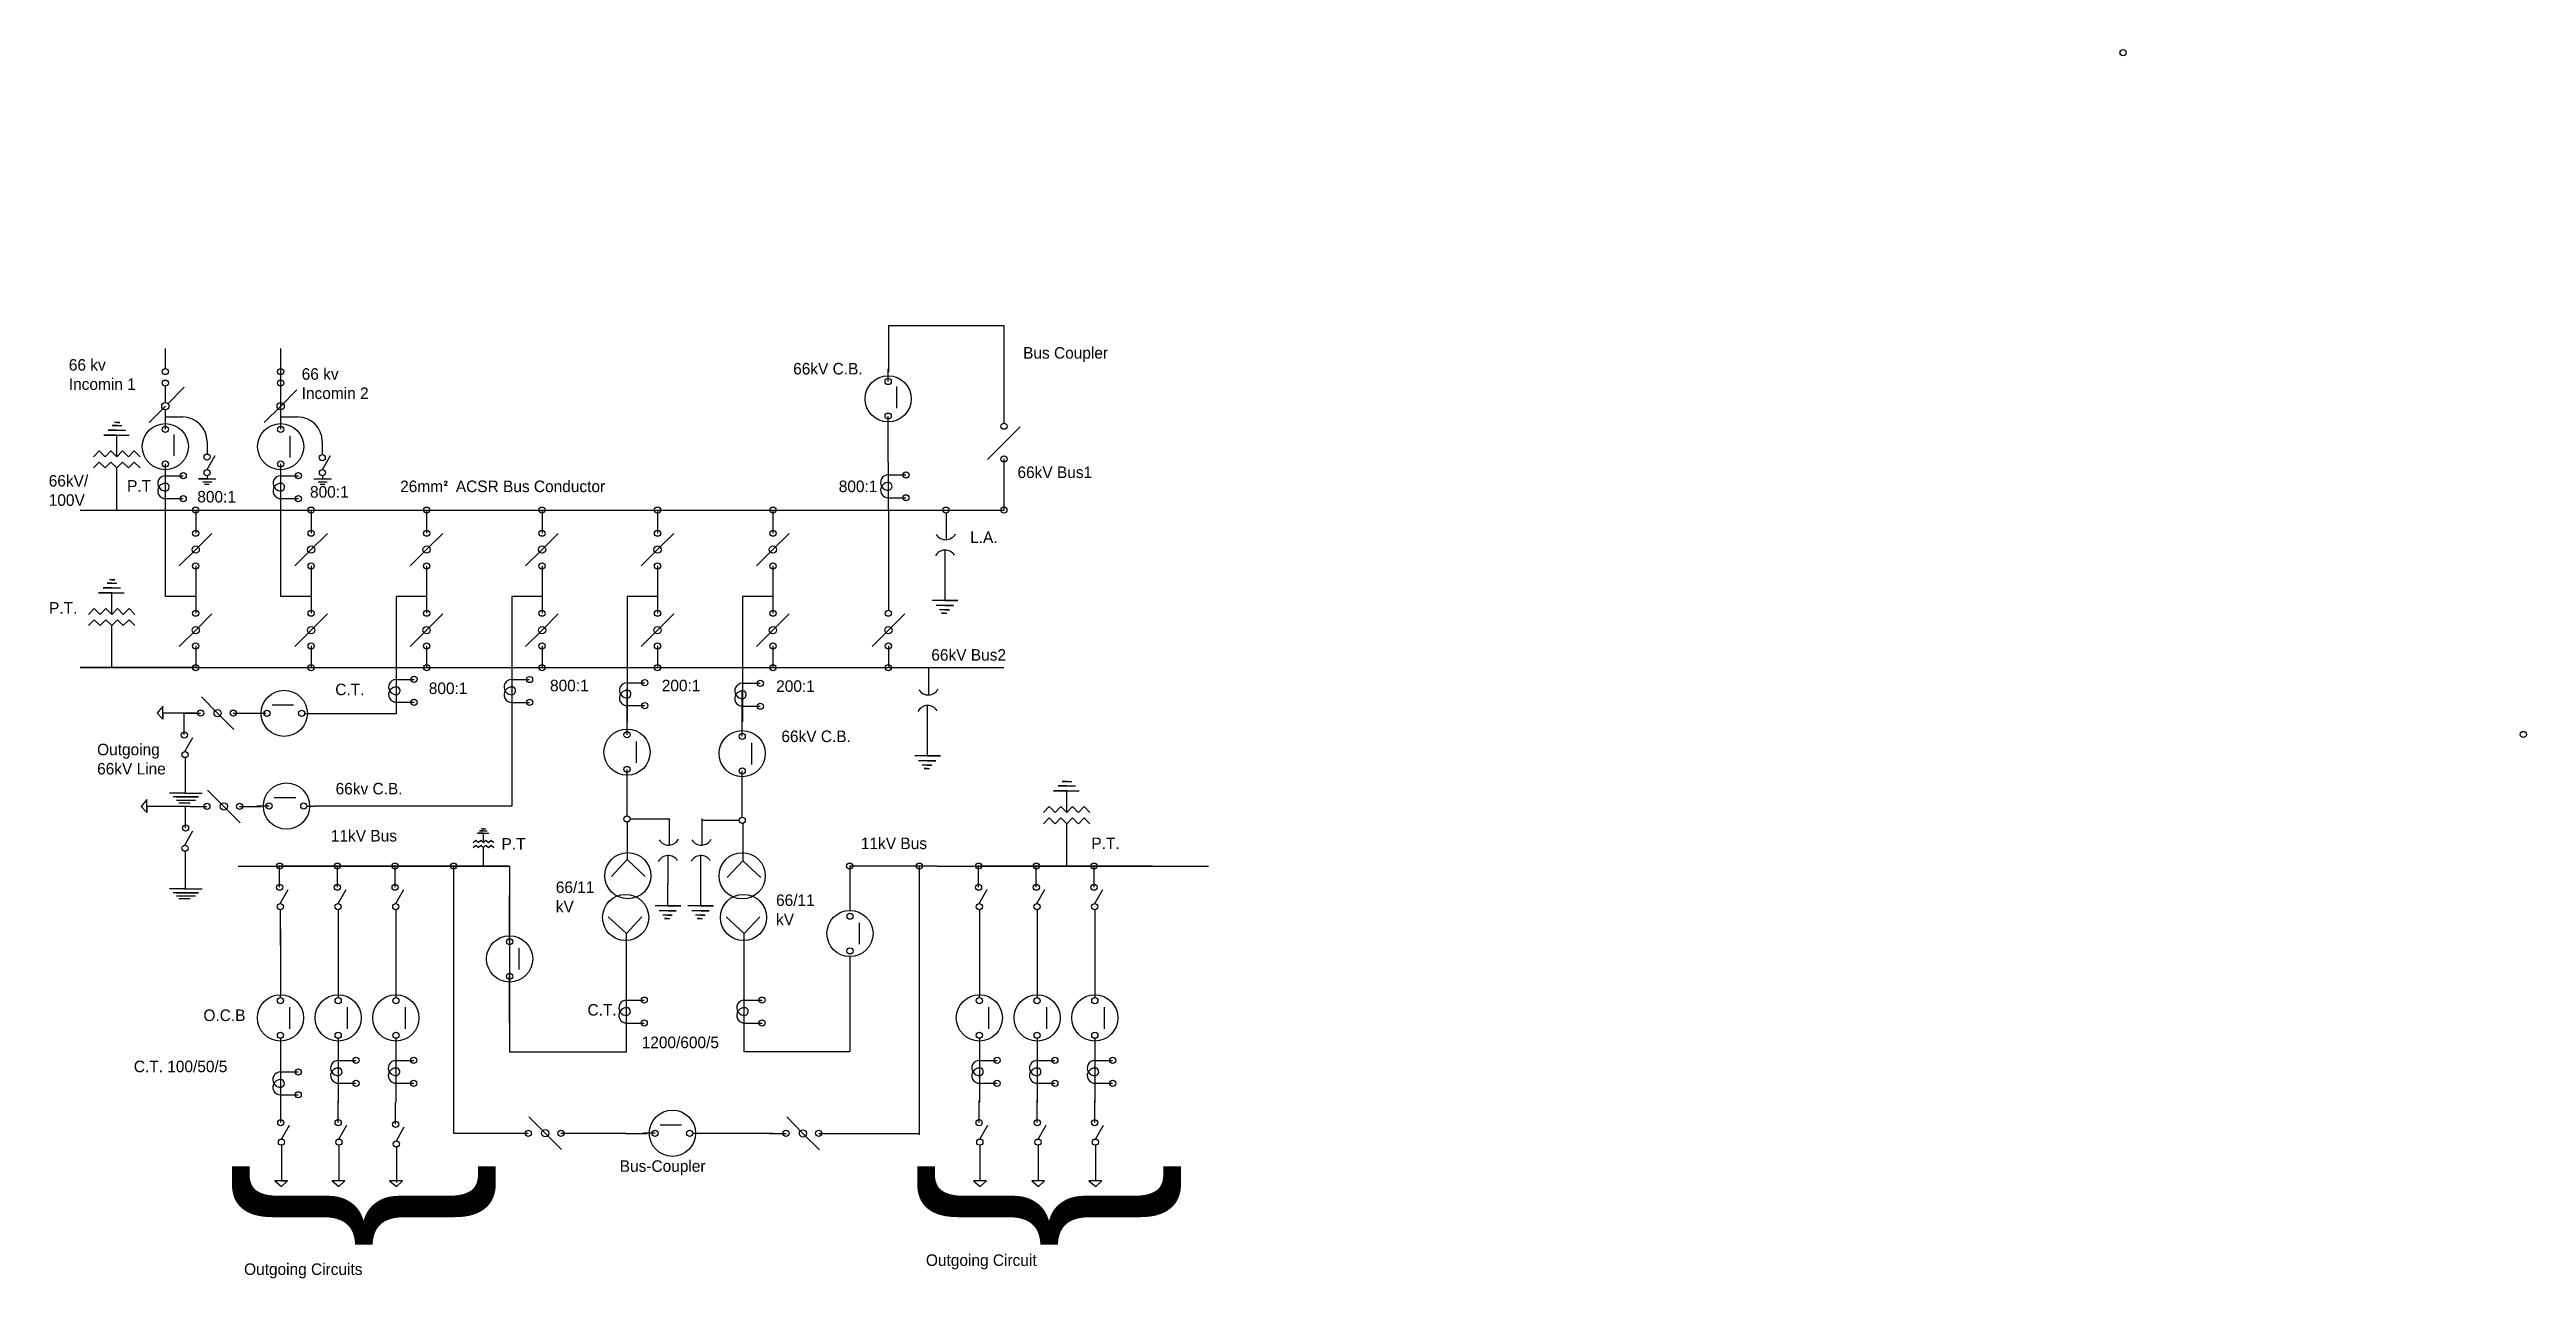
# Model space of a CAD drawing. Header units: inches. Extents: x 154 to 369, y -17 to 89.
import ezdxf

# ---------------------------------------------------------------- set-up
doc = ezdxf.new("R2010")
doc.units = ezdxf.units.IN
doc.header["$MEASUREMENT"] = 0

msp = doc.modelspace()

# ---------------------------------------------------------------- linework, layer by layer
for p, q in [((226.96, 65.26), (236.96, 65.26)), ((226.96, 65.26), (226.96, 61.26)), ((236.96, 65.26), (236.96, 56.81)), ((164.33, 61.55), (164.33, 63.28)), ((174.32, 61.28), (174.32, 63.28)), ((174.32, 60.28), (174.32, 61.28)), ((174.32, 56.28), (174.32, 60.28)), ((226.94, 60.42), (226.94, 61.48)), ((164.33, 58.28), (162.92, 56.87)), ((164.33, 58.6), (164.33, 60.02)), ((164.33, 57.35), (164.33, 57.97)), ((164.56, 58.5), (165.96, 59.92)), ((174.32, 58.28), (172.9, 56.87)), ((174.32, 58.28), (175.73, 59.69)), ((227.67, 59.98), (227.67, 58.11)), ((160.13, 55.78), (158.99, 55.78)), ((158.99, 55.78), (161.21, 55.78)), ((160.1, 56.22), (159.38, 56.22)), ((159.38, 56.22), (160.88, 56.22)), ((160.13, 56.6), (159.73, 56.6)), ((159.73, 56.6), (160.56, 56.6)), ((160.4, 56.88), (159.93, 56.88)), ((160.13, 53.91), (160.13, 55.78)), ((160.15, 56.88), (160.4, 56.88)), ((164.33, 56.28), (164.33, 57.35)), ((164.33, 57.35), (165.81, 57.35)), ((165.07, 55.84), (165.07, 53.98)), ((174.32, 57.35), (175.79, 57.35)), ((226.94, 53.42), (226.94, 57.42)), ((236.97, 55.08), (238.38, 56.49)), ((158.12, 53.91), (158.61, 54.41)), ((158.61, 54.41), (159.12, 53.91)), ((159.12, 53.91), (159.61, 54.41)), ((159.61, 54.41), (160.13, 53.91)), ((160.13, 53.91), (160.62, 54.41)), ((160.62, 54.41), (161.13, 53.91)), ((161.13, 53.91), (161.63, 54.41)), ((161.63, 54.41), (162.14, 53.91)), ((167.94, 55.22), (167.94, 54.91)), ((167.94, 54.91), (167.94, 54.14)), ((167.95, 52.8), (168.64, 54.02)), ((175.11, 55.71), (175.11, 53.85)), ((177.92, 55.22), (177.92, 54.91)), ((177.92, 54.91), (177.92, 54.1)), ((177.94, 52.8), (178.64, 54.02)), ((236.97, 55.08), (235.55, 53.67)), ((236.97, 53.72), (236.97, 51.84)), ((158.12, 52.93), (158.61, 53.43)), ((158.61, 53.43), (159.12, 52.93)), ((159.12, 52.93), (159.61, 53.43)), ((159.61, 53.43), (160.13, 52.93)), ((160.13, 52.93), (160.62, 53.43)), ((160.13, 49.28), (160.13, 52.93)), ((160.62, 53.43), (161.13, 52.93)), ((161.13, 52.93), (161.63, 53.43)), ((161.63, 53.43), (162.14, 52.93)), ((164.33, 49.28), (164.33, 53.28)), ((164.33, 52.26), (165.88, 52.26)), ((164.33, 52.26), (165.88, 52.26)), ((164.33, 52.26), (165.88, 52.26)), ((164.33, 52.26), (165.88, 52.26)), ((167.95, 51.98), (167.19, 51.98)), ((167.19, 51.98), (168.71, 51.98)), ((167.57, 51.74), (168.35, 51.74)), ((167.73, 51.52), (168.14, 51.52)), ((167.95, 52.27), (167.95, 51.98)), ((174.32, 49.28), (174.32, 53.28)), ((174.32, 52.26), (175.86, 52.26)), ((174.32, 52.26), (175.86, 52.26)), ((174.32, 52.26), (175.86, 52.26)), ((174.32, 52.26), (175.86, 52.26)), ((177.19, 51.98), (178.71, 51.98)), ((177.57, 51.74), (178.35, 51.74)), ((177.73, 51.52), (178.14, 51.52)), ((177.95, 52.27), (177.95, 51.98)), ((226.94, 53.42), (226.94, 49.28)), ((226.94, 52.33), (228.48, 52.33)), ((226.94, 52.33), (228.48, 52.33)), ((226.94, 52.33), (228.48, 52.33)), ((226.94, 52.33), (228.48, 52.33)), ((236.97, 51.84), (236.97, 49.28)), ((164.37, 50.28), (165.88, 50.28)), ((164.37, 50.28), (165.88, 50.28)), ((164.37, 50.28), (165.88, 50.28)), ((164.37, 50.28), (165.88, 50.28)), ((174.35, 50.28), (175.86, 50.28)), ((174.35, 50.28), (175.86, 50.28)), ((174.35, 50.28), (175.86, 50.28)), ((174.35, 50.28), (175.86, 50.28)), ((226.97, 50.35), (228.48, 50.35)), ((226.97, 50.35), (228.48, 50.35)), ((226.97, 50.35), (228.48, 50.35)), ((226.97, 50.35), (228.48, 50.35)), ((156.96, 49.28), (166.96, 49.28)), ((156.96, 49.28), (160.13, 49.28)), ((164.33, 41.8), (164.33, 49.28)), ((166.96, 49.28), (176.96, 49.28)), ((166.96, 49.28), (166.96, 47.28)), ((166.96, 45.86), (168.37, 47.27)), ((174.33, 41.8), (174.33, 49.28)), ((174.33, 41.8), (174.33, 49.28)), ((176.96, 49.28), (186.96, 49.28)), ((176.96, 49.28), (176.96, 47.28)), ((176.96, 49.28), (176.96, 47.28)), ((176.96, 45.86), (178.37, 47.27)), ((186.96, 49.28), (196.96, 49.28)), ((186.96, 49.28), (186.96, 47.28)), ((186.96, 45.86), (188.37, 47.27)), ((196.96, 49.28), (206.96, 49.28)), ((196.96, 49.28), (196.96, 47.28)), ((196.96, 45.86), (198.37, 47.27)), ((206.96, 49.28), (216.96, 49.28)), ((206.96, 49.28), (206.96, 47.28)), ((206.96, 45.86), (208.37, 47.27)), ((216.96, 49.28), (226.96, 49.28)), ((216.96, 49.28), (216.96, 47.28)), ((216.96, 45.86), (218.37, 47.27)), ((226.96, 49.28), (236.96, 49.28)), ((226.96, 49.28), (226.96, 40.61)), ((231.96, 49.02), (231.96, 46.72)), ((166.96, 45.86), (165.54, 44.45)), ((176.96, 45.86), (175.54, 44.45)), ((186.96, 45.86), (185.54, 44.45)), ((196.96, 45.86), (195.54, 44.45)), ((206.96, 45.86), (205.54, 44.45)), ((216.96, 45.86), (215.54, 44.45)), ((231.85, 45.82), (231.85, 43.3)), ((159.69, 42.95), (159.29, 42.95)), ((159.29, 42.95), (160.12, 42.95)), ((159.96, 43.23), (159.49, 43.23)), ((159.71, 43.23), (159.96, 43.23)), ((166.96, 44.45), (166.96, 41.8)), ((176.96, 44.45), (176.96, 41.8)), ((176.96, 44.45), (176.96, 41.8)), ((186.96, 44.45), (186.96, 41.8)), ((196.96, 44.45), (196.96, 41.8)), ((206.96, 44.45), (206.96, 41.8)), ((216.96, 44.45), (216.96, 41.8)), ((231.84, 43.33), (231.84, 41.46)), ((159.69, 42.13), (158.55, 42.13)), ((158.55, 42.13), (160.77, 42.13)), ((159.66, 42.56), (158.94, 42.56)), ((158.94, 42.56), (160.44, 42.56)), ((159.69, 40.25), (159.69, 42.13)), ((166.96, 41.8), (164.33, 41.8)), ((166.96, 41.8), (166.96, 40.35)), ((176.96, 41.8), (174.33, 41.8)), ((176.96, 41.8), (174.33, 41.8)), ((176.96, 41.8), (176.96, 40.35)), ((176.96, 41.8), (176.96, 40.35)), ((186.96, 41.8), (184.33, 41.8)), ((184.33, 41.8), (184.33, 35.64)), ((186.96, 41.8), (186.96, 40.35)), ((196.96, 41.8), (194.33, 41.8)), ((194.33, 41.8), (194.33, 35.64)), ((196.96, 41.8), (196.96, 40.35)), ((206.96, 41.8), (204.33, 41.8)), ((204.33, 41.8), (204.33, 35.64)), ((206.96, 41.8), (206.96, 40.35)), ((216.96, 41.8), (214.33, 41.8)), ((214.33, 41.8), (214.33, 35.64)), ((216.96, 41.8), (216.96, 40.35)), ((232.98, 41.46), (230.76, 41.46)), ((232.59, 41.03), (231.09, 41.03)), ((231.84, 41.46), (232.98, 41.46)), ((231.87, 41.03), (232.59, 41.03)), ((157.68, 40.25), (158.17, 40.76)), ((157.68, 39.28), (158.17, 39.78)), ((158.17, 40.76), (158.68, 40.25)), ((158.17, 39.78), (158.68, 39.28)), ((158.68, 40.25), (159.18, 40.76)), ((158.68, 39.28), (159.18, 39.78)), ((159.18, 40.76), (159.69, 40.25)), ((159.18, 39.78), (159.69, 39.28)), ((159.69, 40.25), (160.18, 40.76)), ((159.69, 39.28), (160.18, 39.78)), ((159.69, 35.63), (159.69, 39.28)), ((160.18, 40.76), (160.69, 40.25)), ((160.18, 39.78), (160.69, 39.28)), ((160.69, 40.25), (161.19, 40.76)), ((160.69, 39.28), (161.19, 39.78)), ((161.19, 40.76), (161.7, 40.25)), ((161.19, 39.78), (161.7, 39.28)), ((166.96, 38.88), (165.54, 37.47)), ((166.96, 38.88), (168.37, 40.29)), ((176.96, 38.88), (175.54, 37.47)), ((176.96, 38.88), (178.37, 40.29)), ((186.96, 38.88), (185.54, 37.47)), ((186.96, 38.88), (188.37, 40.29)), ((196.96, 38.88), (195.54, 37.47)), ((196.96, 38.88), (198.37, 40.29)), ((206.96, 38.88), (205.54, 37.47)), ((206.96, 38.88), (208.37, 40.29)), ((216.96, 38.88), (215.54, 37.47)), ((216.96, 38.88), (218.37, 40.29)), ((226.96, 38.88), (225.54, 37.47)), ((226.96, 38.88), (228.37, 40.29)), ((232.24, 40.64), (231.4, 40.64)), ((231.82, 40.36), (231.57, 40.36)), ((231.57, 40.36), (232.03, 40.36)), ((231.84, 40.64), (232.24, 40.64)), ((166.96, 37.52), (166.96, 35.64)), ((176.96, 37.52), (176.96, 35.64)), ((176.96, 37.52), (176.96, 35.64)), ((186.96, 37.52), (186.96, 35.64)), ((196.96, 37.52), (196.96, 35.64)), ((206.96, 37.52), (206.96, 35.64)), ((216.96, 37.52), (216.96, 35.64)), ((226.96, 37.52), (226.96, 35.64)), ((166.96, 35.64), (156.96, 35.64)), ((156.96, 35.64), (166.96, 35.64)), ((166.96, 35.64), (176.96, 35.64)), ((176.96, 35.64), (186.96, 35.64)), ((184.33, 35.64), (184.33, 31.64)), ((184.33, 34.62), (185.88, 34.62)), ((184.33, 34.62), (185.88, 34.62)), ((184.33, 34.62), (185.88, 34.62)), ((184.33, 34.62), (185.88, 34.62)), ((186.96, 35.64), (196.96, 35.64)), ((194.33, 35.64), (194.33, 23.64)), ((194.33, 34.61), (195.88, 34.61)), ((194.33, 34.61), (195.88, 34.61)), ((194.33, 34.61), (195.88, 34.61)), ((194.33, 34.61), (195.88, 34.61)), ((196.96, 35.64), (206.96, 35.64)), ((204.32, 34.33), (205.86, 34.33)), ((204.32, 34.33), (205.86, 34.33)), ((204.32, 34.33), (205.86, 34.33)), ((204.32, 34.33), (205.86, 34.33)), ((204.33, 35.64), (204.33, 30.95)), ((206.96, 35.64), (216.96, 35.64)), ((214.31, 35.64), (214.31, 30.95)), ((216.96, 35.64), (226.96, 35.64)), ((226.96, 35.64), (236.96, 35.64)), ((230.44, 35.56), (230.44, 33.27)), ((164.12, 32.29), (163.62, 31.7)), ((164.12, 31.17), (164.12, 32.29)), ((168.86, 31.7), (167.45, 33.11)), ((173.57, 32.41), (175.43, 32.41)), ((184.37, 32.64), (185.88, 32.64)), ((184.37, 32.64), (185.88, 32.64)), ((184.37, 32.64), (185.88, 32.64)), ((184.37, 32.64), (185.88, 32.64)), ((194.37, 32.63), (195.88, 32.63)), ((194.37, 32.63), (195.88, 32.63)), ((194.37, 32.63), (195.88, 32.63)), ((194.37, 32.63), (195.88, 32.63)), ((204.32, 29.82), (204.32, 33.82)), ((204.35, 32.35), (205.86, 32.35)), ((204.35, 32.35), (205.86, 32.35)), ((204.35, 32.35), (205.86, 32.35)), ((204.35, 32.35), (205.86, 32.35)), ((214.3, 29.69), (214.3, 33.69)), ((214.31, 34.28), (215.86, 34.28)), ((214.31, 34.28), (215.86, 34.28)), ((214.31, 34.28), (215.86, 34.28)), ((214.31, 34.28), (215.86, 34.28)), ((214.35, 32.3), (215.86, 32.3)), ((214.35, 32.3), (215.86, 32.3)), ((214.35, 32.3), (215.86, 32.3)), ((214.35, 32.3), (215.86, 32.3)), ((230.33, 32.36), (230.33, 29.85)), ((163.62, 31.7), (164.12, 31.17)), ((166.92, 31.7), (164.12, 31.7)), ((164.12, 31.7), (164.12, 31.17)), ((167.06, 31.7), (164.8, 31.7)), ((165.93, 31.7), (167.39, 31.7)), ((165.97, 29.81), (165.97, 31.69)), ((168.86, 31.7), (170.27, 30.28)), ((170.21, 31.7), (172.09, 31.7)), ((173.04, 31.68), (171.98, 31.68)), ((176.39, 31.68), (177.06, 31.68)), ((177.06, 31.68), (184.33, 31.68)), ((166.03, 28.38), (166.72, 29.6)), ((205.11, 29.25), (205.11, 27.39)), ((215.09, 29.12), (215.09, 27.26)), ((231.46, 28.01), (229.24, 28.01)), ((230.33, 29.88), (230.33, 28.01)), ((230.33, 28.01), (231.46, 28.01)), ((166.04, 27.85), (166.04, 27.56)), ((166.04, 27.56), (166.04, 24.76)), ((204.32, 22.82), (204.32, 26.82)), ((214.3, 22.69), (214.3, 26.69)), ((231.07, 27.57), (229.58, 27.57)), ((230.72, 27.19), (229.89, 27.19)), ((230.31, 26.91), (230.06, 26.91)), ((230.06, 26.91), (230.52, 26.91)), ((230.33, 27.19), (230.72, 27.19)), ((230.35, 27.57), (231.07, 27.57)), ((242.41, 25.79), (242.01, 25.79)), ((242.01, 25.79), (242.84, 25.79)), ((162.73, 24.21), (162.23, 23.62)), ((162.23, 23.62), (162.73, 23.09)), ((162.73, 23.09), (162.73, 24.21)), ((165.53, 23.62), (162.73, 23.62)), ((162.73, 23.62), (162.73, 23.09)), ((165.67, 23.62), (163.41, 23.62)), ((166.48, 23.62), (164.54, 23.62)), ((166.04, 24.76), (164.68, 24.76)), ((167.19, 24.44), (165, 24.44)), ((165.28, 24.44), (167.19, 24.44)), ((165.3, 24.16), (166.95, 24.16)), ((165.51, 23.94), (166.48, 23.94)), ((166.04, 24.76), (167.51, 24.76)), ((166.08, 21.75), (166.08, 23.63)), ((166.48, 23.62), (167.93, 23.62)), ((169.4, 23.62), (167.99, 25.04)), ((169.4, 23.62), (170.81, 22.2)), ((170.76, 23.62), (172.64, 23.62)), ((173.32, 23.65), (172.26, 23.65)), ((173.77, 24.38), (175.63, 24.38)), ((176.59, 23.65), (177.26, 23.65)), ((194.33, 23.64), (177.26, 23.65)), ((242.41, 24.97), (241.27, 24.97)), ((241.27, 24.97), (243.49, 24.97)), ((242.38, 25.41), (241.66, 25.41)), ((241.66, 25.41), (243.16, 25.41)), ((242.41, 23.1), (242.41, 24.97)), ((166.03, 20.27), (166.72, 21.49)), ((191.87, 21.5), (191.55, 21.5)), ((191.55, 21.5), (192.22, 21.5)), ((191.88, 21.67), (191.71, 21.67)), ((191.71, 21.67), (192.08, 21.67)), ((204.32, 22.27), (204.32, 19.01)), ((204.59, 22.54), (207.96, 22.54)), ((207.96, 22.56), (207.96, 20.27)), ((210.8, 22.56), (210.8, 20.27)), ((214.04, 22.41), (210.8, 22.41)), ((214.34, 22.18), (214.34, 18.92)), ((240.4, 23.1), (240.89, 23.6)), ((240.4, 22.12), (240.89, 22.62)), ((240.89, 23.6), (241.4, 23.1)), ((240.89, 22.62), (241.4, 22.12)), ((241.4, 23.1), (241.9, 23.6)), ((241.4, 22.12), (241.9, 22.62)), ((241.9, 23.6), (242.41, 23.1)), ((241.9, 22.62), (242.41, 22.12)), ((242.41, 23.1), (242.9, 23.6)), ((242.41, 22.12), (242.9, 22.62)), ((242.41, 18.47), (242.41, 22.12)), ((242.9, 23.6), (243.41, 23.1)), ((242.9, 22.62), (243.41, 22.12)), ((243.42, 23.1), (243.91, 23.6)), ((243.42, 22.12), (243.91, 22.62)), ((243.91, 23.6), (244.42, 23.1)), ((243.91, 22.62), (244.42, 22.12)), ((166.04, 19.73), (166.04, 19.45)), ((166.04, 19.45), (166.04, 16.65)), ((191, 20.48), (191.21, 20.7)), ((191, 20.05), (191.21, 20.27)), ((191.21, 20.7), (191.44, 20.48)), ((191.21, 20.27), (191.44, 20.05)), ((191.88, 21.31), (191.38, 21.31)), ((191.38, 21.31), (192.36, 21.31)), ((191.44, 20.48), (191.66, 20.7)), ((191.44, 20.05), (191.66, 20.27)), ((191.66, 20.7), (191.88, 20.48)), ((191.66, 20.27), (191.88, 20.05)), ((191.88, 20.48), (191.88, 21.31)), ((191.88, 20.48), (192.1, 20.7)), ((191.88, 20.05), (192.1, 20.27)), ((191.88, 18.44), (191.88, 20.05)), ((192.1, 20.7), (192.33, 20.48)), ((192.1, 20.27), (192.33, 20.05)), ((192.33, 20.48), (192.55, 20.7)), ((192.33, 20.05), (192.55, 20.27)), ((192.55, 20.7), (192.77, 20.48)), ((192.55, 20.27), (192.77, 20.05)), ((207.85, 19.36), (207.85, 16.85)), ((210.69, 19.36), (210.69, 16.85)), ((166.04, 19.27), (166.04, 16.47)), ((170.65, 18.45), (194.15, 18.45)), ((174.23, 16.62), (174.23, 18.5)), ((179.3, 18.45), (174.3, 18.45)), ((179.23, 16.62), (179.23, 18.5)), ((184.3, 18.45), (179.3, 18.45)), ((184.23, 16.62), (184.23, 18.5)), ((189.3, 18.45), (184.3, 18.45)), ((194.15, 18.45), (189.3, 18.45)), ((189.3, 18.45), (189.3, -4.68)), ((194.15, 18.45), (194.15, 2.37)), ((204.32, 19.01), (202.98, 17.56)), ((202.98, 17.56), (204.32, 19.01)), ((204.32, 19.01), (205.9, 17.56)), ((214.34, 18.92), (213, 17.46)), ((213, 17.46), (214.34, 18.92)), ((214.34, 18.92), (215.92, 17.46)), ((229.63, 18.45), (223.61, 18.45)), ((223.61, 18.45), (223.61, 14.76)), ((231.19, 18.45), (228.06, 18.45)), ((229.63, 18.45), (229.63, -4.82)), ((231.19, 18.45), (254.69, 18.45)), ((234.77, 16.62), (234.77, 18.5)), ((239.84, 18.45), (234.84, 18.45)), ((239.77, 16.62), (239.77, 18.5)), ((244.84, 18.45), (239.84, 18.45)), ((244.77, 16.62), (244.77, 18.5)), ((249.84, 18.45), (244.84, 18.45)), ((166.04, 16.47), (164.68, 16.47)), ((167.19, 16.14), (165, 16.14)), ((165.28, 16.14), (167.19, 16.14)), ((165.3, 15.87), (166.95, 15.87)), ((165.51, 15.65), (166.48, 15.65)), ((166.04, 16.47), (167.51, 16.47)), ((174.29, 15.2), (174.98, 16.41)), ((179.29, 15.2), (179.98, 16.41)), ((184.29, 15.2), (184.98, 16.41)), ((194.15, 11.91), (194.15, 15.91)), ((207.84, 16.88), (207.84, 15.01)), ((210.68, 16.88), (210.68, 15.01)), ((223.63, 17.07), (223.63, 14.61)), ((234.83, 15.2), (235.52, 16.41)), ((239.83, 15.2), (240.52, 16.41)), ((244.83, 15.2), (245.52, 16.41)), ((174.29, 14.66), (174.29, 14.38)), ((174.29, 14.38), (174.29, 11.57)), ((174.3, 13.01), (174.3, 12.73)), ((179.29, 14.66), (179.29, 14.38)), ((179.29, 14.38), (179.29, 11.57)), ((179.3, 13.01), (179.3, 12.73)), ((184.29, 14.66), (184.29, 14.38)), ((184.29, 14.38), (184.29, 11.57)), ((184.3, 13.01), (184.3, 12.73)), ((204.27, 12.61), (202.69, 14.06)), ((205.61, 14.06), (204.27, 12.61)), ((208.98, 15.01), (206.76, 15.01)), ((208.59, 14.57), (207.09, 14.57)), ((208.24, 14.19), (207.41, 14.19)), ((207.82, 13.91), (207.57, 13.91)), ((207.57, 13.91), (208.04, 13.91)), ((207.84, 15.01), (208.98, 15.01)), ((207.84, 14.19), (208.24, 14.19)), ((207.87, 14.57), (208.59, 14.57)), ((211.82, 15.01), (209.6, 15.01)), ((211.43, 14.57), (209.93, 14.57)), ((211.08, 14.19), (210.25, 14.19)), ((210.66, 13.91), (210.41, 13.91)), ((210.41, 13.91), (210.87, 13.91)), ((210.68, 15.01), (211.82, 15.01)), ((210.68, 14.19), (211.08, 14.19)), ((210.71, 14.57), (211.43, 14.57)), ((214.48, 12.61), (212.9, 14.06)), ((215.82, 14.06), (214.48, 12.61)), ((224.42, 13.54), (224.42, 11.68)), ((234.84, 14.66), (234.84, 14.38)), ((234.84, 14.38), (234.84, 11.57)), ((234.84, 13.01), (234.84, 12.73)), ((239.84, 14.66), (239.84, 14.38)), ((239.84, 14.38), (239.84, 11.57)), ((239.84, 13.01), (239.84, 12.73)), ((244.84, 14.66), (244.84, 14.38)), ((244.84, 14.38), (244.84, 11.57)), ((244.84, 13.01), (244.84, 12.73)), ((174.3, 12.73), (174.3, 9.93)), ((174.3, 12.55), (174.3, 9.75)), ((179.3, 12.73), (179.3, 9.93)), ((179.3, 12.55), (179.3, 9.75)), ((184.3, 12.73), (184.3, 9.93)), ((184.3, 12.55), (184.3, 9.75)), ((194.94, 11.34), (194.94, 9.48)), ((204.27, 9.35), (204.27, 12.61)), ((214.48, 9.35), (214.48, 12.61)), ((234.84, 12.73), (234.84, 9.93)), ((234.84, 12.55), (234.84, 9.75)), ((239.84, 12.73), (239.84, 9.93)), ((239.84, 12.55), (239.84, 9.75)), ((244.84, 12.73), (244.84, 9.93)), ((244.84, 12.55), (244.84, 9.75)), ((174.3, 9.75), (174.3, 7.3)), ((179.3, 9.75), (179.3, 7.3)), ((184.3, 9.75), (184.29, 7.3)), ((194.15, 4.91), (194.15, 8.91)), ((204.27, 2.37), (204.27, 9.35)), ((214.48, 2.37), (214.48, 9.35)), ((223.61, 10.41), (223.61, 2.37)), ((223.63, 10.61), (223.63, 5.3)), ((234.84, 9.75), (234.84, 7.3)), ((239.84, 9.75), (239.84, 7.3)), ((244.84, 9.75), (244.84, 7.3)), ((174.3, 7.06), (174.3, 7.3)), ((179.3, 7.28), (179.3, 7.05)), ((184.29, 7.3), (184.29, 7.07)), ((204.27, 6.84), (205.81, 6.84)), ((204.27, 6.84), (205.81, 6.84)), ((204.27, 6.84), (205.81, 6.84)), ((204.27, 6.84), (205.81, 6.84)), ((214.48, 6.84), (216.02, 6.84)), ((214.48, 6.84), (216.02, 6.84)), ((214.48, 6.84), (216.02, 6.84)), ((214.48, 6.84), (216.02, 6.84)), ((234.84, 7.06), (234.84, 7.3)), ((239.84, 7.28), (239.84, 7.05)), ((244.84, 7.3), (244.84, 7.07)), ((175.09, 6.23), (175.09, 4.36)), ((180.09, 6.23), (180.09, 4.36)), ((185.09, 6.23), (185.09, 4.36)), ((204.3, 4.86), (205.81, 4.86)), ((204.3, 4.86), (205.81, 4.86)), ((204.3, 4.86), (205.81, 4.86)), ((204.3, 4.86), (205.81, 4.86)), ((214.51, 4.86), (216.02, 4.86)), ((214.51, 4.86), (216.02, 4.86)), ((214.51, 4.86), (216.02, 4.86)), ((214.51, 4.86), (216.02, 4.86)), ((235.64, 6.23), (235.64, 4.36)), ((240.64, 6.23), (240.64, 4.36)), ((245.64, 6.23), (245.64, 4.36)), ((174.3, 3.53), (174.3, 3.3)), ((174.3, 3.3), (174.3, -2.02)), ((179.3, 3.53), (179.3, 3.3)), ((179.3, 3.3), (179.3, -2.02)), ((184.29, 3.53), (184.29, 3.3)), ((184.3, 3.3), (184.3, -2.02)), ((194.15, 2.37), (204.27, 2.37)), ((223.61, 2.37), (214.48, 2.37)), ((234.84, 3.53), (234.84, 3.3)), ((234.84, 3.3), (234.84, -2.02)), ((239.84, 3.53), (239.84, 3.3)), ((239.84, 3.3), (239.84, -2.02)), ((244.84, 3.53), (244.84, 3.3)), ((244.84, 3.3), (244.84, -2.02)), ((174.3, 0.62), (175.84, 0.62)), ((174.3, 0.62), (175.84, 0.62)), ((174.3, 0.62), (175.84, 0.62)), ((174.3, 0.62), (175.84, 0.62)), ((179.3, 1.62), (180.84, 1.62)), ((179.3, 1.62), (180.84, 1.62)), ((179.3, 1.62), (180.84, 1.62)), ((179.3, 1.62), (180.84, 1.62)), ((184.3, 1.62), (185.84, 1.62)), ((184.3, 1.62), (185.84, 1.62)), ((184.3, 1.62), (185.84, 1.62)), ((184.3, 1.62), (185.84, 1.62)), ((234.84, 1.62), (236.38, 1.62)), ((234.84, 1.62), (236.38, 1.62)), ((234.84, 1.62), (236.38, 1.62)), ((234.84, 1.62), (236.38, 1.62)), ((239.84, 1.62), (241.38, 1.62)), ((239.84, 1.62), (241.38, 1.62)), ((239.84, 1.62), (241.38, 1.62)), ((239.84, 1.62), (241.38, 1.62)), ((244.84, 1.62), (246.38, 1.62)), ((244.84, 1.62), (246.38, 1.62)), ((244.84, 1.62), (246.38, 1.62)), ((244.84, 1.62), (246.38, 1.62)), ((174.33, -1.36), (175.84, -1.36)), ((174.33, -1.36), (175.84, -1.36)), ((174.33, -1.36), (175.84, -1.36)), ((174.33, -1.36), (175.84, -1.36)), ((174.33, -3.77), (174.33, -1.89)), ((179.3, -3.77), (179.3, -1.89)), ((179.33, -0.36), (180.84, -0.36)), ((179.33, -0.36), (180.84, -0.36)), ((179.33, -0.36), (180.84, -0.36)), ((179.33, -0.36), (180.84, -0.36)), ((184.28, -3.91), (184.28, -2.03)), ((184.33, -0.36), (185.84, -0.36)), ((184.33, -0.36), (185.84, -0.36)), ((184.33, -0.36), (185.84, -0.36)), ((184.33, -0.36), (185.84, -0.36)), ((234.82, -3.77), (234.82, -1.89)), ((234.87, -0.36), (236.38, -0.36)), ((234.87, -0.36), (236.38, -0.36)), ((234.87, -0.36), (236.38, -0.36)), ((234.87, -0.36), (236.38, -0.36)), ((239.86, -3.77), (239.86, -1.89)), ((239.87, -0.36), (241.38, -0.36)), ((239.87, -0.36), (241.38, -0.36)), ((239.87, -0.36), (241.38, -0.36)), ((239.87, -0.36), (241.38, -0.36)), ((244.83, -3.77), (244.83, -1.89)), ((244.87, -0.36), (246.38, -0.36)), ((244.87, -0.36), (246.38, -0.36)), ((244.87, -0.36), (246.38, -0.36)), ((244.87, -0.36), (246.38, -0.36)), ((174.39, -5.19), (175.08, -3.98)), ((179.36, -5.19), (180.05, -3.98)), ((184.34, -5.34), (185.03, -4.12)), ((197.24, -4.69), (195.82, -3.27)), ((207.19, -3.96), (209.05, -3.96)), ((219.56, -4.7), (218.15, -3.28)), ((234.88, -5.19), (235.58, -3.98)), ((239.92, -5.19), (240.62, -3.98)), ((244.89, -5.19), (245.58, -3.98)), ((174.39, -5.73), (174.39, -6.01)), ((174.39, -5.87), (174.39, -8.13)), ((174.39, -6.01), (174.39, -8.82)), ((179.36, -5.73), (179.36, -6.01)), ((179.36, -6.01), (179.36, -8.82)), ((184.34, -5.87), (184.34, -6.16)), ((184.34, -6.16), (184.34, -8.96)), ((189.3, -4.68), (194.98, -4.68)), ((194.31, -4.69), (195.77, -4.69)), ((197.24, -4.69), (198.65, -6.11)), ((198.59, -4.69), (200.47, -4.69)), ((200.47, -4.69), (204.18, -4.69)), ((204.18, -4.72), (206.06, -4.72)), ((206.75, -4.69), (205.68, -4.69)), ((210.01, -4.69), (210.68, -4.69)), ((210.68, -4.69), (216.99, -4.69)), ((216.64, -4.7), (218.1, -4.7)), ((219.56, -4.7), (220.98, -6.12)), ((220.92, -4.7), (222.8, -4.7)), ((222.8, -4.7), (229.63, -4.7)), ((234.89, -5.73), (234.89, -6.01)), ((234.89, -6.01), (234.89, -8.82)), ((239.93, -5.73), (239.93, -6.01)), ((239.93, -6.01), (239.93, -8.82)), ((244.89, -5.73), (244.89, -6.01)), ((244.89, -6.01), (244.89, -8.82)), ((174.92, -8.82), (173.8, -8.82)), ((173.8, -8.82), (174.39, -9.31)), ((174.39, -8.82), (174.92, -8.82)), ((174.39, -9.31), (174.92, -8.82)), ((179.89, -8.82), (178.77, -8.82)), ((178.77, -8.82), (179.36, -9.31)), ((179.36, -9.31), (179.89, -8.82)), ((184.87, -8.82), (183.76, -8.82)), ((183.76, -8.82), (184.34, -9.31)), ((184.34, -9.31), (184.87, -8.82)), ((235.45, -8.82), (234.33, -8.82)), ((234.33, -8.82), (234.92, -9.31)), ((234.92, -9.31), (235.45, -8.82)), ((240.49, -8.82), (239.37, -8.82)), ((239.37, -8.82), (239.96, -9.31)), ((239.96, -9.31), (240.49, -8.82)), ((245.45, -8.82), (244.33, -8.82)), ((244.33, -8.82), (244.92, -9.31)), ((244.92, -9.31), (245.45, -8.82))]:
    msp.add_line(p, q)
for centre, radius in [((333.91, 88.9), 0.267), ((164.33, 61.28), 0.267), ((164.33, 60.28), 0.267), ((174.32, 61.28), 0.267), ((174.32, 60.28), 0.267), ((226.94, 58.92), 2), ((226.94, 60.42), 0.267), ((164.33, 58.28), 0.314), ((174.32, 58.28), 0.314), ((164.33, 54.78), 2), ((164.33, 56.28), 0.267), ((174.32, 54.78), 2), ((174.32, 56.28), 0.267), ((226.94, 57.42), 0.267), ((236.97, 56.55), 0.267), ((167.95, 53.87), 0.267), ((177.92, 53.83), 0.267), ((236.97, 53.72), 0.267), ((164.33, 53.28), 0.267), ((165.88, 52.26), 0.267), ((167.95, 52.53), 0.267), ((174.32, 53.28), 0.267), ((175.86, 52.26), 0.267), ((177.94, 52.53), 0.267), ((228.48, 52.33), 0.267), ((165.88, 50.28), 0.267), ((166.96, 49.28), 0.267), ((175.86, 50.28), 0.267), ((176.96, 49.28), 0.267), ((186.96, 49.28), 0.267), ((196.96, 49.28), 0.267), ((206.96, 49.28), 0.267), ((216.96, 49.28), 0.267), ((228.48, 50.35), 0.267), ((231.96, 49.28), 0.267), ((236.96, 49.28), 0.267), ((166.96, 47.28), 0.267), ((176.96, 47.28), 0.267), ((186.96, 47.28), 0.267), ((196.96, 47.28), 0.267), ((206.96, 47.28), 0.267), ((216.96, 47.28), 0.267), ((166.96, 45.86), 0.314), ((176.96, 45.86), 0.314), ((186.96, 45.86), 0.314), ((196.96, 45.86), 0.314), ((206.96, 45.86), 0.314), ((216.96, 45.86), 0.314), ((166.96, 44.45), 0.267), ((176.96, 44.45), 0.267), ((186.96, 44.45), 0.267), ((196.96, 44.45), 0.267), ((206.96, 44.45), 0.267), ((216.96, 44.45), 0.267), ((166.96, 38.88), 0.314), ((166.96, 40.35), 0.267), ((176.96, 38.88), 0.314), ((176.96, 40.35), 0.267), ((186.96, 38.88), 0.314), ((186.96, 40.35), 0.267), ((196.96, 38.88), 0.314), ((196.96, 40.35), 0.267), ((206.96, 38.88), 0.314), ((206.96, 40.35), 0.267), ((216.96, 38.88), 0.314), ((216.96, 40.35), 0.267), ((226.96, 38.88), 0.314), ((226.96, 40.35), 0.267), ((166.96, 37.52), 0.267), ((176.96, 37.52), 0.267), ((186.96, 37.52), 0.267), ((196.96, 37.52), 0.267), ((206.96, 37.52), 0.267), ((216.96, 37.52), 0.267), ((226.96, 37.52), 0.267), ((166.96, 35.64), 0.267), ((176.96, 35.64), 0.267), ((185.88, 34.62), 0.267), ((186.96, 35.64), 0.267), ((195.88, 34.61), 0.267), ((196.96, 35.64), 0.267), ((205.86, 34.33), 0.267), ((206.96, 35.64), 0.267), ((215.86, 34.28), 0.267), ((216.96, 35.64), 0.267), ((226.96, 35.64), 0.267), ((174.63, 31.68), 2), ((185.88, 32.64), 0.267), ((195.88, 32.63), 0.267), ((205.86, 32.35), 0.267), ((215.86, 32.3), 0.267), ((165.97, 29.81), 0.267), ((167.39, 31.7), 0.267), ((168.86, 31.7), 0.314), ((170.21, 31.7), 0.267), ((173.13, 31.68), 0.267), ((176.13, 31.68), 0.267), ((204.32, 28.32), 2), ((204.32, 29.82), 0.267), ((214.3, 28.19), 2), ((368.58, 29.85), 0.267), ((166.03, 28.11), 0.267), ((214.3, 29.69), 0.267), ((204.32, 26.82), 0.267), ((214.3, 26.69), 0.267), ((167.93, 23.62), 0.267), ((169.4, 23.62), 0.314), ((170.76, 23.62), 0.267), ((174.82, 23.65), 2), ((173.32, 23.65), 0.267), ((176.32, 23.65), 0.267), ((166.08, 21.75), 0.267), ((204.32, 22.54), 0.267), ((214.3, 22.41), 0.267), ((166.03, 20), 0.267), ((204.39, 17.62), 2), ((214.3, 17.61), 2), ((174.23, 18.45), 0.267), ((179.23, 18.45), 0.267), ((184.23, 18.45), 0.267), ((189.3, 18.45), 0.267), ((223.61, 18.45), 0.267), ((229.63, 18.45), 0.267), ((234.77, 18.45), 0.267), ((239.77, 18.45), 0.267), ((244.77, 18.45), 0.267), ((174.23, 16.62), 0.267), ((174.29, 14.93), 0.267), ((179.23, 16.62), 0.267), ((179.29, 14.93), 0.267), ((184.23, 16.62), 0.267), ((184.29, 14.93), 0.267), ((204.2, 14), 2), ((214.41, 14), 2), ((234.77, 16.62), 0.267), ((234.83, 14.93), 0.267), ((239.77, 16.62), 0.267), ((239.83, 14.93), 0.267), ((244.77, 16.62), 0.267), ((244.83, 14.93), 0.267), ((223.63, 12.61), 2), ((223.63, 14.11), 0.267), ((194.15, 10.41), 2), ((194.15, 11.91), 0.267), ((223.63, 11.11), 0.267), ((194.15, 8.91), 0.267), ((174.3, 5.3), 2), ((174.3, 6.8), 0.267), ((179.3, 5.3), 2), ((179.3, 6.8), 0.267), ((184.3, 5.3), 2), ((184.3, 6.8), 0.267), ((205.81, 6.84), 0.267), ((216.02, 6.84), 0.267), ((234.84, 5.3), 2), ((234.84, 6.8), 0.267), ((239.84, 5.3), 2), ((239.84, 6.8), 0.267), ((244.84, 5.3), 2), ((244.84, 6.8), 0.267), ((205.81, 4.86), 0.267), ((216.02, 4.86), 0.267), ((174.3, 3.8), 0.267), ((179.3, 3.8), 0.267), ((184.3, 3.8), 0.267), ((234.84, 3.8), 0.267), ((239.84, 3.8), 0.267), ((244.84, 3.8), 0.267), ((175.84, 0.62), 0.267), ((180.84, 1.62), 0.267), ((185.84, 1.62), 0.267), ((236.38, 1.62), 0.267), ((241.38, 1.62), 0.267), ((246.38, 1.62), 0.267), ((175.84, -1.36), 0.267), ((180.84, -0.36), 0.267), ((185.84, -0.36), 0.267), ((236.38, -0.36), 0.267), ((241.38, -0.36), 0.267), ((246.38, -0.36), 0.267), ((174.33, -3.77), 0.267), ((179.3, -3.77), 0.267), ((184.28, -3.91), 0.267), ((208.25, -4.69), 2), ((234.82, -3.77), 0.267), ((239.86, -3.77), 0.267), ((244.83, -3.77), 0.267), ((174.39, -5.46), 0.267), ((179.36, -5.46), 0.267), ((184.34, -5.61), 0.267), ((195.77, -4.69), 0.267), ((197.24, -4.69), 0.314), ((198.59, -4.69), 0.267), ((206.75, -4.69), 0.267), ((209.75, -4.69), 0.267), ((218.1, -4.7), 0.267), ((219.56, -4.7), 0.314), ((220.92, -4.7), 0.267), ((234.88, -5.46), 0.267), ((239.92, -5.46), 0.267), ((244.89, -5.46), 0.267)]:
    msp.add_circle(centre, radius)
for centre, radius, start, end in [((165.81, 55.22), 2.13, 0, 90), ((175.79, 55.22), 2.13, 0, 90), ((164.33, 51.6), 0.66, 90, 275.9684), ((164.33, 51.6), 0.66, 90, 275.9684), ((164.33, 51.6), 0.66, 90, 275.9684), ((164.33, 51.6), 0.66, 90, 275.9684), ((164.33, 50.94), 0.66, 77.1595, 272.8639), ((164.33, 50.94), 0.66, 77.1595, 272.8639), ((164.33, 50.94), 0.66, 77.1595, 272.8639), ((164.33, 50.94), 0.66, 77.1595, 272.8639), ((164.33, 51.28), 0.338, 270, 115.681), ((164.33, 51.28), 0.338, 270, 115.681), ((164.33, 51.28), 0.338, 270, 115.681), ((164.33, 51.28), 0.338, 270, 115.681), ((174.32, 51.6), 0.66, 90, 275.9684), ((174.32, 51.6), 0.66, 90, 275.9684), ((174.32, 51.6), 0.66, 90, 275.9684), ((174.32, 51.6), 0.66, 90, 275.9684), ((174.32, 50.94), 0.66, 77.1595, 272.8639), ((174.32, 50.94), 0.66, 77.1595, 272.8639), ((174.32, 50.94), 0.66, 77.1595, 272.8639), ((174.32, 50.94), 0.66, 77.1595, 272.8639), ((174.32, 51.28), 0.338, 270, 115.681), ((174.32, 51.28), 0.338, 270, 115.681), ((174.32, 51.28), 0.338, 270, 115.681), ((174.32, 51.28), 0.338, 270, 115.681), ((226.94, 51.67), 0.66, 90, 275.9684), ((226.94, 51.67), 0.66, 90, 275.9684), ((226.94, 51.67), 0.66, 90, 275.9684), ((226.94, 51.67), 0.66, 90, 275.9684), ((226.94, 51.01), 0.66, 77.1595, 272.8639), ((226.94, 51.01), 0.66, 77.1595, 272.8639), ((226.94, 51.01), 0.66, 77.1595, 272.8639), ((226.94, 51.01), 0.66, 77.1595, 272.8639), ((226.94, 51.35), 0.338, 270, 115.681), ((226.94, 51.35), 0.338, 270, 115.681), ((226.94, 51.35), 0.338, 270, 115.681), ((226.94, 51.35), 0.338, 270, 115.681), ((231.92, 47.68), 0.961, 211.9506, 332.2091), ((231.88, 44.86), 0.961, 31.9506, 152.2091), ((184.33, 33.96), 0.66, 90, 275.9684), ((184.33, 33.96), 0.66, 90, 275.9684), ((184.33, 33.96), 0.66, 90, 275.9684), ((184.33, 33.96), 0.66, 90, 275.9684), ((194.33, 33.95), 0.66, 90, 275.9684), ((194.33, 33.95), 0.66, 90, 275.9684), ((194.33, 33.95), 0.66, 90, 275.9684), ((194.33, 33.95), 0.66, 90, 275.9684), ((204.32, 33.67), 0.66, 90, 275.9684), ((204.32, 33.67), 0.66, 90, 275.9684), ((204.32, 33.67), 0.66, 90, 275.9684), ((204.32, 33.67), 0.66, 90, 275.9684), ((184.33, 33.3), 0.66, 77.1595, 272.8639), ((184.33, 33.3), 0.66, 77.1595, 272.8639), ((184.33, 33.3), 0.66, 77.1595, 272.8639), ((184.33, 33.3), 0.66, 77.1595, 272.8639), ((184.33, 33.64), 0.338, 270, 115.681), ((184.33, 33.64), 0.338, 270, 115.681), ((184.33, 33.64), 0.338, 270, 115.681), ((184.33, 33.64), 0.338, 270, 115.681), ((194.33, 33.29), 0.66, 77.1595, 272.8639), ((194.33, 33.29), 0.66, 77.1595, 272.8639), ((194.33, 33.29), 0.66, 77.1595, 272.8639), ((194.33, 33.29), 0.66, 77.1595, 272.8639), ((194.33, 33.63), 0.338, 270, 115.681), ((194.33, 33.63), 0.338, 270, 115.681), ((194.33, 33.63), 0.338, 270, 115.681), ((194.33, 33.63), 0.338, 270, 115.681), ((204.32, 33.01), 0.66, 77.1595, 272.8639), ((204.32, 33.01), 0.66, 77.1595, 272.8639), ((204.32, 33.01), 0.66, 77.1595, 272.8639), ((204.32, 33.01), 0.66, 77.1595, 272.8639), ((204.32, 33.35), 0.338, 270, 115.681), ((204.32, 33.35), 0.338, 270, 115.681), ((204.32, 33.35), 0.338, 270, 115.681), ((204.32, 33.35), 0.338, 270, 115.681), ((214.31, 33.62), 0.66, 90, 275.9684), ((214.31, 33.62), 0.66, 90, 275.9684), ((214.31, 33.62), 0.66, 90, 275.9684), ((214.31, 33.62), 0.66, 90, 275.9684), ((214.31, 32.96), 0.66, 77.1595, 272.8639), ((214.31, 32.96), 0.66, 77.1595, 272.8639), ((214.31, 32.96), 0.66, 77.1595, 272.8639), ((214.31, 32.96), 0.66, 77.1595, 272.8639), ((214.31, 33.29), 0.338, 270, 115.681), ((214.31, 33.29), 0.338, 270, 115.681), ((214.31, 33.29), 0.338, 270, 115.681), ((214.31, 33.29), 0.338, 270, 115.681), ((230.37, 31.4), 0.961, 31.9506, 152.2091), ((230.41, 34.23), 0.961, 211.9506, 332.2091), ((207.88, 18.4), 0.961, 31.9506, 152.2091), ((207.92, 21.23), 0.961, 211.9506, 332.2091), ((210.72, 18.4), 0.961, 31.9506, 152.2091), ((210.76, 21.23), 0.961, 211.9506, 332.2091), ((204.27, 6.18), 0.66, 90, 275.9684), ((204.27, 6.18), 0.66, 90, 275.9684), ((204.27, 6.18), 0.66, 90, 275.9684), ((204.27, 6.18), 0.66, 90, 275.9684), ((214.48, 6.18), 0.66, 90, 275.9684), ((214.48, 6.18), 0.66, 90, 275.9684), ((214.48, 6.18), 0.66, 90, 275.9684), ((214.48, 6.18), 0.66, 90, 275.9684), ((204.27, 5.52), 0.66, 77.1595, 272.8639), ((204.27, 5.52), 0.66, 77.1595, 272.8639), ((204.27, 5.52), 0.66, 77.1595, 272.8639), ((204.27, 5.52), 0.66, 77.1595, 272.8639), ((204.27, 5.86), 0.338, 270, 115.681), ((204.27, 5.86), 0.338, 270, 115.681), ((204.27, 5.86), 0.338, 270, 115.681), ((204.27, 5.86), 0.338, 270, 115.681), ((214.48, 5.52), 0.66, 77.1595, 272.8639), ((214.48, 5.52), 0.66, 77.1595, 272.8639), ((214.48, 5.52), 0.66, 77.1595, 272.8639), ((214.48, 5.52), 0.66, 77.1595, 272.8639), ((214.48, 5.86), 0.338, 270, 115.681), ((214.48, 5.86), 0.338, 270, 115.681), ((214.48, 5.86), 0.338, 270, 115.681), ((214.48, 5.86), 0.338, 270, 115.681), ((174.3, -0.04), 0.66, 90, 275.9684), ((174.3, -0.04), 0.66, 90, 275.9684), ((174.3, -0.04), 0.66, 90, 275.9684), ((174.3, -0.04), 0.66, 90, 275.9684), ((179.3, 0.96), 0.66, 90, 275.9684), ((179.3, 0.96), 0.66, 90, 275.9684), ((179.3, 0.96), 0.66, 90, 275.9684), ((179.3, 0.96), 0.66, 90, 275.9684), ((179.3, 0.3), 0.66, 77.1595, 272.8639), ((179.3, 0.3), 0.66, 77.1595, 272.8639), ((179.3, 0.3), 0.66, 77.1595, 272.8639), ((179.3, 0.3), 0.66, 77.1595, 272.8639), ((179.3, 0.64), 0.338, 270, 115.681), ((179.3, 0.64), 0.338, 270, 115.681), ((179.3, 0.64), 0.338, 270, 115.681), ((179.3, 0.64), 0.338, 270, 115.681), ((184.3, 0.96), 0.66, 90, 275.9684), ((184.3, 0.96), 0.66, 90, 275.9684), ((184.3, 0.96), 0.66, 90, 275.9684), ((184.3, 0.96), 0.66, 90, 275.9684), ((184.3, 0.3), 0.66, 77.1595, 272.8639), ((184.3, 0.3), 0.66, 77.1595, 272.8639), ((184.3, 0.3), 0.66, 77.1595, 272.8639), ((184.3, 0.3), 0.66, 77.1595, 272.8639), ((184.3, 0.64), 0.338, 270, 115.681), ((184.3, 0.64), 0.338, 270, 115.681), ((184.3, 0.64), 0.338, 270, 115.681), ((184.3, 0.64), 0.338, 270, 115.681), ((234.84, 0.96), 0.66, 90, 275.9684), ((234.84, 0.96), 0.66, 90, 275.9684), ((234.84, 0.96), 0.66, 90, 275.9684), ((234.84, 0.96), 0.66, 90, 275.9684), ((234.84, 0.3), 0.66, 77.1595, 272.8639), ((234.84, 0.3), 0.66, 77.1595, 272.8639), ((234.84, 0.3), 0.66, 77.1595, 272.8639), ((234.84, 0.3), 0.66, 77.1595, 272.8639), ((234.84, 0.64), 0.338, 270, 115.681), ((234.84, 0.64), 0.338, 270, 115.681), ((234.84, 0.64), 0.338, 270, 115.681), ((234.84, 0.64), 0.338, 270, 115.681), ((239.84, 0.96), 0.66, 90, 275.9684), ((239.84, 0.96), 0.66, 90, 275.9684), ((239.84, 0.96), 0.66, 90, 275.9684), ((239.84, 0.96), 0.66, 90, 275.9684), ((239.84, 0.3), 0.66, 77.1595, 272.8639), ((239.84, 0.3), 0.66, 77.1595, 272.8639), ((239.84, 0.3), 0.66, 77.1595, 272.8639), ((239.84, 0.3), 0.66, 77.1595, 272.8639), ((239.84, 0.64), 0.338, 270, 115.681), ((239.84, 0.64), 0.338, 270, 115.681), ((239.84, 0.64), 0.338, 270, 115.681), ((239.84, 0.64), 0.338, 270, 115.681), ((244.84, 0.96), 0.66, 90, 275.9684), ((244.84, 0.96), 0.66, 90, 275.9684), ((244.84, 0.96), 0.66, 90, 275.9684), ((244.84, 0.96), 0.66, 90, 275.9684), ((244.84, 0.3), 0.66, 77.1595, 272.8639), ((244.84, 0.3), 0.66, 77.1595, 272.8639), ((244.84, 0.3), 0.66, 77.1595, 272.8639), ((244.84, 0.3), 0.66, 77.1595, 272.8639), ((244.84, 0.64), 0.338, 270, 115.681), ((244.84, 0.64), 0.338, 270, 115.681), ((244.84, 0.64), 0.338, 270, 115.681), ((244.84, 0.64), 0.338, 270, 115.681), ((174.3, -0.7), 0.66, 77.1595, 272.8639), ((174.3, -0.7), 0.66, 77.1595, 272.8639), ((174.3, -0.7), 0.66, 77.1595, 272.8639), ((174.3, -0.7), 0.66, 77.1595, 272.8639), ((174.3, -0.36), 0.338, 270, 115.681), ((174.3, -0.36), 0.338, 270, 115.681), ((174.3, -0.36), 0.338, 270, 115.681), ((174.3, -0.36), 0.338, 270, 115.681)]:
    msp.add_arc(centre, radius, start, end)

# ---------------------------------------------------------------- texts
at = {"char_height": 1, "attachment_point": 1}
for s, insert, width in [('66 kv\\PIncomin 1', (155.97, 62.36), 14.8167), ('Bus Coupler', (238.63, 63.4), 8.9206), ('66 kv\\PIncomin 2', (176.14, 61.57), 10.2356), ('66kV C.B.', (218.71, 62.03), 7.9405), ('66kV/\\P100V', (154.23, 52.32), 5.8937), ('P.T', (161.02, 51.88), 2.1478), ('26mm{\\fISOCPEUR|b0|i0|c0|p34;² }ACSR Bus Conductor', (184.67, 51.84), 24.4551), ('800:1', (222.66, 51.84), 5.7599), ('66kV Bus1', (238.14, 53.06), 9.1768), ('800:1', (167.1, 50.94), 3.8112), ('800:1', (176.86, 51.36), 5.0904), ('L.A.', (234.04, 47.43), 9.0303), ('P.T.', (154.26, 41.31), 6.9274), ('66kV Bus2', (230.68, 37.24), 9.9578), ('800:1', (187.15, 34.35), 4.1979), ('800:1', (197.65, 34.59), 4.1003), ('200:1', (207.33, 34.59), 4.1979), ('200:1', (217.24, 34.54), 5.3206), ('C.T.', (179.05, 34.25), 3.2704), ('66kV C.B.', (217.69, 30.19), 8.1029), ('Outgoing\\P66kV Line', (158.42, 29.05), 9.3721), ('66kv C.B.', (179.08, 25.66), 15.2503), ('11kV Bus', (178.67, 21.58), 9.1211), ('P.T', (193.45, 20.88), 4.5043), ('11kV Bus', (224.58, 20.92), 12.2032), ('P.T.', (244.54, 20.92), 5.6623), ('66/11\\PkV', (198.15, 17.12), 5.9547), ('\\A1;66/11\\PkV', (217.23, 16), 4.6305), ('C.T.', (200.9, 6.5), 4.0793), ('O.C.B', (167.63, 6.03), 8.87), ('1200/600/5', (205.59, 3.68), 8.0726), ('C.T. 100/50/5', (161.6, 1.6), 12.6565), ('Bus-Coupler', (203.69, -7.03), 12.1089), ('Outgoing Circuits', (171.15, -15.96), 19.107), ('Outgoing Circuit', (230.21, -15.18), 21.4268)]:
    msp.add_mtext(s, dxfattribs=dict(at, insert=insert, width=width))
at = {"char_height": 16.873, "width": 288.2591, "attachment_point": 1, "rotation": 90}
for insert in [(170.99, -14.7), (230.35, -14.7)]:
    msp.add_mtext('\\{', dxfattribs=dict(at, insert=insert))

doc.saveas('drawing.dxf')
